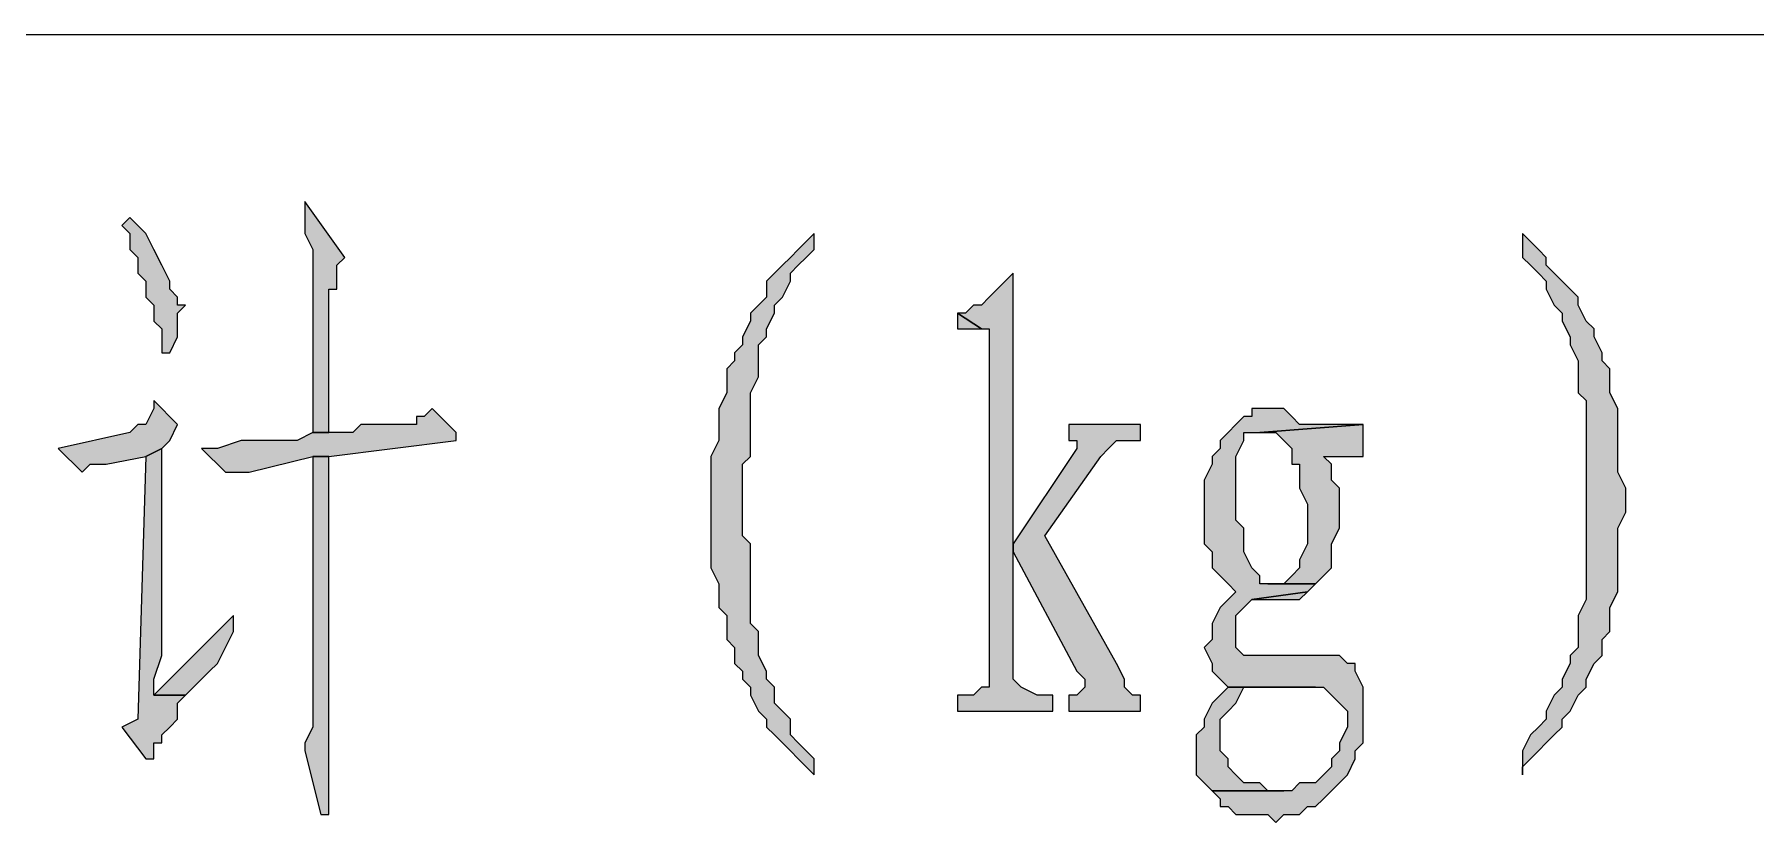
# Model space of a CAD drawing. Header units: millimetres. Extents: x 24 to 410, y 10 to 282.
# Drawn here: x 303.4 to 312.56, y 128.91 to 133.1 of the extents above; entities that cross this region are included whole.
import ezdxf

# ---------------------------------------------------------------- set-up
doc = ezdxf.new("R2010")
doc.units = ezdxf.units.MM

msp = doc.modelspace()

# ---------------------------------------------------------------- hatches: boundary and pattern name
h = msp.add_hatch(color=7)
h.dxf.hatch_style = 2
h.paths.add_polyline_path([(304.842333, 132.207), (304.842333, 132.037667), (304.884667, 131.953), (304.884667, 130.979333), (304.969333, 130.979333), (304.969333, 131.106333), (304.969333, 131.191), (304.969333, 131.741333), (305.011667, 131.741333), (305.011667, 131.868333), (305.054, 131.910667)])
h = msp.add_hatch(color=7)
h.dxf.hatch_style = 2
h.paths.add_polyline_path([(303.911, 132.122333), (303.868667, 132.08), (303.911, 132.037667), (303.911, 131.953), (303.953333, 131.910667), (303.953333, 131.826), (303.995667, 131.783667), (303.995667, 131.699), (304.038, 131.656667), (304.038, 131.572), (304.080333, 131.529667), (304.080333, 131.402667), (304.122667, 131.402667), (304.165, 131.487333), (304.165, 131.614333), (304.207333, 131.656667), (304.165, 131.656667), (304.165, 131.699), (304.122667, 131.741333), (304.122667, 131.783667), (304.080333, 131.868333), (304.038, 131.953), (303.995667, 132.037667)])
h = msp.add_hatch(color=7)
h.dxf.hatch_style = 2
h.paths.add_polyline_path([(307.551667, 132.037667), (307.509333, 131.995333), (307.467, 131.953), (307.424667, 131.910667), (307.382333, 131.868333), (307.34, 131.826), (307.297667, 131.783667), (307.297667, 131.699), (307.255333, 131.656667), (307.213, 131.614333), (307.213, 131.572), (307.170667, 131.487333), (307.170667, 131.445), (307.128333, 131.402667), (307.128333, 131.360333), (307.086, 131.318), (307.086, 131.191), (307.043667, 131.106333), (307.043667, 130.937), (307.001333, 130.852333), (307.001333, 130.725333), (307.001333, 130.640667), (307.001333, 130.259667), (307.043667, 130.175), (307.043667, 130.048), (307.086, 130.005667), (307.086, 129.878667), (307.128333, 129.836333), (307.128333, 129.751667), (307.170667, 129.709333), (307.170667, 129.667), (307.213, 129.624667), (307.213, 129.582333), (307.255333, 129.497667), (307.297667, 129.455333), (307.297667, 129.413), (307.34, 129.370667), (307.382333, 129.328333), (307.424667, 129.286), (307.467, 129.243667), (307.509333, 129.201333), (307.551667, 129.159), (307.551667, 129.243667), (307.509333, 129.286), (307.467, 129.328333), (307.424667, 129.370667), (307.424667, 129.455333), (307.382333, 129.497667), (307.34, 129.54), (307.34, 129.624667), (307.297667, 129.667), (307.297667, 129.709333), (307.255333, 129.794), (307.255333, 129.921), (307.213, 129.963333), (307.213, 130.386667), (307.170667, 130.429), (307.170667, 130.81), (307.213, 130.852333), (307.213, 131.191), (307.255333, 131.275667), (307.255333, 131.445), (307.297667, 131.487333), (307.297667, 131.529667), (307.34, 131.614333), (307.34, 131.656667), (307.382333, 131.699), (307.424667, 131.783667), (307.424667, 131.826), (307.467, 131.868333), (307.509333, 131.910667), (307.551667, 131.953)])
h = msp.add_hatch(color=7)
h.dxf.hatch_style = 2
h.paths.add_polyline_path([(311.319333, 132.037667), (311.319333, 131.910667), (311.361667, 131.868333), (311.404, 131.826), (311.446333, 131.783667), (311.446333, 131.741333), (311.488667, 131.656667), (311.531, 131.614333), (311.531, 131.572), (311.573333, 131.487333), (311.573333, 131.445), (311.615667, 131.360333), (311.615667, 131.191), (311.658, 131.148667), (311.658, 130.598333), (311.658, 130.513667), (311.658, 130.090333), (311.615667, 130.005667), (311.615667, 129.836333), (311.573333, 129.794), (311.573333, 129.751667), (311.531, 129.667), (311.531, 129.624667), (311.488667, 129.582333), (311.446333, 129.497667), (311.446333, 129.455333), (311.404, 129.413), (311.361667, 129.370667), (311.319333, 129.286), (311.319333, 129.159), (311.319333, 129.201333), (311.361667, 129.243667), (311.404, 129.286), (311.446333, 129.328333), (311.488667, 129.370667), (311.531, 129.413), (311.531, 129.455333), (311.573333, 129.497667), (311.615667, 129.582333), (311.658, 129.624667), (311.658, 129.667), (311.700333, 129.751667), (311.742667, 129.794), (311.742667, 129.878667), (311.785, 129.921), (311.785, 130.048), (311.827333, 130.132667), (311.827333, 130.471333), (311.869667, 130.556), (311.869667, 130.683), (311.827333, 130.767667), (311.827333, 131.106333), (311.785, 131.191), (311.785, 131.318), (311.742667, 131.360333), (311.742667, 131.402667), (311.700333, 131.487333), (311.700333, 131.529667), (311.658, 131.572), (311.615667, 131.656667), (311.615667, 131.699), (311.573333, 131.741333), (311.531, 131.783667), (311.488667, 131.826), (311.446333, 131.868333), (311.446333, 131.910667), (311.404, 131.953), (311.361667, 131.995333)])
h = msp.add_hatch(color=7)
h.dxf.hatch_style = 2
h.paths.add_polyline_path([(308.61, 131.826), (308.567667, 131.783667), (308.525333, 131.741333), (308.483, 131.699), (308.440667, 131.656667), (308.398333, 131.656667), (308.356, 131.614333), (308.313667, 131.614333), (308.440667, 131.529667), (308.483, 131.529667), (308.483, 131.487333), (308.483, 129.624667), (308.440667, 129.624667), (308.398333, 129.582333), (308.313667, 129.582333), (308.313667, 129.497667), (308.821667, 129.497667), (308.821667, 129.582333), (308.737, 129.582333), (308.652333, 129.624667), (308.61, 129.667)])
h = msp.add_hatch(color=7)
h.dxf.hatch_style = 2
h.paths.add_polyline_path([(308.313667, 131.614333), (308.313667, 131.529667), (308.356, 131.529667), (308.440667, 131.529667)])
h = msp.add_hatch(color=7)
h.dxf.hatch_style = 2
h.paths.add_polyline_path([(304.038, 131.148667), (304.038, 131.106333), (303.995667, 131.021667), (303.953333, 131.021667), (303.911, 130.979333), (303.53, 130.894667), (303.657, 130.767667), (303.699333, 130.81), (303.784, 130.81), (303.995667, 130.852333), (304.080333, 130.894667), (304.122667, 130.937), (304.165, 131.021667)])
h = msp.add_hatch(color=7)
h.dxf.hatch_style = 2
h.paths.add_polyline_path([(305.519667, 131.106333), (305.477333, 131.064), (305.435, 131.064), (305.435, 131.021667), (305.138667, 131.021667), (305.096333, 130.979333), (304.884667, 130.979333), (304.8, 130.937), (304.503667, 130.937), (304.376667, 130.894667), (304.292, 130.894667), (304.419, 130.767667), (304.546, 130.767667), (304.884667, 130.852333), (304.969333, 130.852333), (305.646667, 130.937), (305.646667, 130.979333)])
h = msp.add_hatch(color=7)
h.dxf.hatch_style = 2
h.paths.add_polyline_path([(310.007, 131.106333), (309.88, 131.106333), (309.88, 131.064), (309.837667, 131.064), (309.795333, 131.021667), (309.753, 130.979333), (309.710667, 130.937), (309.710667, 130.894667), (309.668333, 130.852333), (309.668333, 130.81), (309.626, 130.725333), (309.626, 130.386667), (309.668333, 130.344333), (309.668333, 130.259667), (309.710667, 130.217333), (309.753, 130.175), (309.795333, 130.132667), (309.753, 130.090333), (309.710667, 130.048), (309.668333, 129.963333), (309.668333, 129.921), (309.668333, 129.878667), (309.626, 129.836333), (309.668333, 129.751667), (309.668333, 129.709333), (309.710667, 129.667), (309.753, 129.624667), (310.261, 129.624667), (310.303333, 129.582333), (310.345667, 129.54), (310.388, 129.497667), (310.388, 129.413), (310.345667, 129.328333), (310.345667, 129.286), (310.303333, 129.243667), (310.303333, 129.201333), (310.261, 129.159), (310.218667, 129.116667), (310.134, 129.116667), (310.091667, 129.074333), (309.668333, 129.074333), (309.710667, 129.032), (309.710667, 128.989667), (309.753, 128.989667), (309.795333, 128.947333), (309.964667, 128.947333), (310.007, 128.905), (310.049333, 128.947333), (310.134, 128.947333), (310.176333, 128.989667), (310.218667, 128.989667), (310.261, 129.032), (310.303333, 129.074333), (310.345667, 129.116667), (310.388, 129.159), (310.430333, 129.243667), (310.430333, 129.286), (310.472667, 129.328333), (310.472667, 129.624667), (310.430333, 129.709333), (310.430333, 129.751667), (310.388, 129.751667), (310.345667, 129.794), (309.837667, 129.794), (309.795333, 129.836333), (309.795333, 130.005667), (309.837667, 130.048), (309.88, 130.090333), (310.176333, 130.132667), (310.218667, 130.175), (309.922333, 130.175), (309.922333, 130.217333), (309.88, 130.259667), (309.837667, 130.344333), (309.837667, 130.471333), (309.795333, 130.513667), (309.795333, 130.852333), (309.837667, 130.937), (309.837667, 130.979333), (309.88, 130.979333), (309.922333, 130.979333), (310.472667, 131.021667), (310.134, 131.021667), (310.091667, 131.064), (310.049333, 131.106333)])
h = msp.add_hatch(color=7)
h.dxf.hatch_style = 2
h.paths.add_polyline_path([(309.287333, 131.021667), (308.906333, 131.021667), (308.906333, 130.937), (308.948667, 130.937), (308.948667, 130.894667), (308.61, 130.386667), (308.61, 130.344333), (308.948667, 129.709333), (308.991, 129.667), (308.991, 129.624667), (308.948667, 129.582333), (308.906333, 129.582333), (308.906333, 129.497667), (309.287333, 129.497667), (309.287333, 129.582333), (309.245, 129.582333), (309.202667, 129.624667), (309.202667, 129.667), (309.160333, 129.751667), (308.779333, 130.429), (309.075667, 130.852333), (309.118, 130.894667), (309.160333, 130.937), (309.287333, 130.937)])
h = msp.add_hatch(color=7)
h.dxf.hatch_style = 2
h.paths.add_polyline_path([(310.472667, 131.021667), (309.922333, 130.979333), (310.007, 130.979333), (310.049333, 130.937), (310.091667, 130.894667), (310.091667, 130.81), (310.134, 130.81), (310.134, 130.683), (310.176333, 130.598333), (310.176333, 130.386667), (310.134, 130.302), (310.134, 130.259667), (310.091667, 130.217333), (310.049333, 130.175), (309.964667, 130.175), (310.218667, 130.175), (310.261, 130.217333), (310.303333, 130.259667), (310.303333, 130.386667), (310.345667, 130.471333), (310.345667, 130.683), (310.303333, 130.725333), (310.303333, 130.81), (310.261, 130.852333), (310.472667, 130.852333)])
h = msp.add_hatch(color=7)
h.dxf.hatch_style = 2
h.paths.add_polyline_path([(304.080333, 130.894667), (303.995667, 130.852333), (303.953333, 129.455333), (303.868667, 129.413), (303.995667, 129.243667), (304.038, 129.243667), (304.038, 129.286), (304.038, 129.328333), (304.080333, 129.328333), (304.080333, 129.370667), (304.122667, 129.413), (304.165, 129.455333), (304.165, 129.54), (304.207333, 129.582333), (304.038, 129.582333), (304.038, 129.667), (304.080333, 129.794), (304.080333, 130.513667), (304.080333, 130.556)])
h = msp.add_hatch(color=7)
h.dxf.hatch_style = 2
h.paths.add_polyline_path([(304.969333, 130.852333), (304.884667, 130.852333), (304.884667, 130.767667), (304.884667, 129.413), (304.842333, 129.328333), (304.842333, 129.286), (304.927, 128.947333), (304.969333, 128.947333)])
h = msp.add_hatch(color=7)
h.dxf.hatch_style = 2
h.paths.add_polyline_path([(310.176333, 130.132667), (309.88, 130.090333), (310.134, 130.090333)])
h = msp.add_hatch(color=7)
h.dxf.hatch_style = 2
h.paths.add_polyline_path([(304.461333, 130.005667), (304.038, 129.582333), (304.207333, 129.582333), (304.249667, 129.624667), (304.334333, 129.709333), (304.376667, 129.751667), (304.419, 129.836333), (304.461333, 129.921)])
h = msp.add_hatch(color=7)
h.dxf.hatch_style = 2
h.paths.add_polyline_path([(309.753, 129.624667), (309.710667, 129.582333), (309.668333, 129.54), (309.626, 129.455333), (309.626, 129.413), (309.583667, 129.370667), (309.583667, 129.159), (309.626, 129.116667), (309.668333, 129.074333), (310.049333, 129.074333), (309.964667, 129.074333), (309.922333, 129.116667), (309.837667, 129.116667), (309.795333, 129.159), (309.753, 129.201333), (309.753, 129.243667), (309.710667, 129.286), (309.710667, 129.455333), (309.753, 129.497667), (309.795333, 129.54), (309.837667, 129.624667), (310.218667, 129.624667)])

# ---------------------------------------------------------------- linework, layer by layer
at = {"color": 7, "lineweight": 0}
msp.add_lwpolyline([(249.047, 133.096), (377.063, 133.096)], dxfattribs=at)
for points in [[(304.842333, 132.207), (304.842333, 132.037667), (304.884667, 131.953), (304.884667, 130.979333), (304.969333, 130.979333), (304.969333, 131.106333), (304.969333, 131.191), (304.969333, 131.741333), (305.011667, 131.741333), (305.011667, 131.868333), (305.054, 131.910667)], [(303.911, 132.122333), (303.868667, 132.08), (303.911, 132.037667), (303.911, 131.953), (303.953333, 131.910667), (303.953333, 131.826), (303.995667, 131.783667), (303.995667, 131.699), (304.038, 131.656667), (304.038, 131.572), (304.080333, 131.529667), (304.080333, 131.402667), (304.122667, 131.402667), (304.165, 131.487333), (304.165, 131.614333), (304.207333, 131.656667), (304.165, 131.656667), (304.165, 131.699), (304.122667, 131.741333), (304.122667, 131.783667), (304.080333, 131.868333), (304.038, 131.953), (303.995667, 132.037667)], [(307.551667, 132.037667), (307.509333, 131.995333), (307.467, 131.953), (307.424667, 131.910667), (307.382333, 131.868333), (307.34, 131.826), (307.297667, 131.783667), (307.297667, 131.699), (307.255333, 131.656667), (307.213, 131.614333), (307.213, 131.572), (307.170667, 131.487333), (307.170667, 131.445), (307.128333, 131.402667), (307.128333, 131.360333), (307.086, 131.318), (307.086, 131.191), (307.043667, 131.106333), (307.043667, 130.937), (307.001333, 130.852333), (307.001333, 130.725333), (307.001333, 130.640667), (307.001333, 130.259667), (307.043667, 130.175), (307.043667, 130.048), (307.086, 130.005667), (307.086, 129.878667), (307.128333, 129.836333), (307.128333, 129.751667), (307.170667, 129.709333), (307.170667, 129.667), (307.213, 129.624667), (307.213, 129.582333), (307.255333, 129.497667), (307.297667, 129.455333), (307.297667, 129.413), (307.34, 129.370667), (307.382333, 129.328333), (307.424667, 129.286), (307.467, 129.243667), (307.509333, 129.201333), (307.551667, 129.159), (307.551667, 129.243667), (307.509333, 129.286), (307.467, 129.328333), (307.424667, 129.370667), (307.424667, 129.455333), (307.382333, 129.497667), (307.34, 129.54), (307.34, 129.624667), (307.297667, 129.667), (307.297667, 129.709333), (307.255333, 129.794), (307.255333, 129.921), (307.213, 129.963333), (307.213, 130.386667), (307.170667, 130.429), (307.170667, 130.81), (307.213, 130.852333), (307.213, 131.191), (307.255333, 131.275667), (307.255333, 131.445), (307.297667, 131.487333), (307.297667, 131.529667), (307.34, 131.614333), (307.34, 131.656667), (307.382333, 131.699), (307.424667, 131.783667), (307.424667, 131.826), (307.467, 131.868333), (307.509333, 131.910667), (307.551667, 131.953)], [(311.319333, 132.037667), (311.319333, 131.910667), (311.361667, 131.868333), (311.404, 131.826), (311.446333, 131.783667), (311.446333, 131.741333), (311.488667, 131.656667), (311.531, 131.614333), (311.531, 131.572), (311.573333, 131.487333), (311.573333, 131.445), (311.615667, 131.360333), (311.615667, 131.191), (311.658, 131.148667), (311.658, 130.598333), (311.658, 130.513667), (311.658, 130.090333), (311.615667, 130.005667), (311.615667, 129.836333), (311.573333, 129.794), (311.573333, 129.751667), (311.531, 129.667), (311.531, 129.624667), (311.488667, 129.582333), (311.446333, 129.497667), (311.446333, 129.455333), (311.404, 129.413), (311.361667, 129.370667), (311.319333, 129.286), (311.319333, 129.159), (311.319333, 129.201333), (311.361667, 129.243667), (311.404, 129.286), (311.446333, 129.328333), (311.488667, 129.370667), (311.531, 129.413), (311.531, 129.455333), (311.573333, 129.497667), (311.615667, 129.582333), (311.658, 129.624667), (311.658, 129.667), (311.700333, 129.751667), (311.742667, 129.794), (311.742667, 129.878667), (311.785, 129.921), (311.785, 130.048), (311.827333, 130.132667), (311.827333, 130.471333), (311.869667, 130.556), (311.869667, 130.683), (311.827333, 130.767667), (311.827333, 131.106333), (311.785, 131.191), (311.785, 131.318), (311.742667, 131.360333), (311.742667, 131.402667), (311.700333, 131.487333), (311.700333, 131.529667), (311.658, 131.572), (311.615667, 131.656667), (311.615667, 131.699), (311.573333, 131.741333), (311.531, 131.783667), (311.488667, 131.826), (311.446333, 131.868333), (311.446333, 131.910667), (311.404, 131.953), (311.361667, 131.995333)], [(308.61, 131.826), (308.567667, 131.783667), (308.525333, 131.741333), (308.483, 131.699), (308.440667, 131.656667), (308.398333, 131.656667), (308.356, 131.614333), (308.313667, 131.614333), (308.440667, 131.529667), (308.483, 131.529667), (308.483, 131.487333), (308.483, 129.624667), (308.440667, 129.624667), (308.398333, 129.582333), (308.313667, 129.582333), (308.313667, 129.497667), (308.821667, 129.497667), (308.821667, 129.582333), (308.737, 129.582333), (308.652333, 129.624667), (308.61, 129.667)], [(308.313667, 131.614333), (308.313667, 131.529667), (308.356, 131.529667), (308.440667, 131.529667)], [(304.038, 131.148667), (304.038, 131.106333), (303.995667, 131.021667), (303.953333, 131.021667), (303.911, 130.979333), (303.53, 130.894667), (303.657, 130.767667), (303.699333, 130.81), (303.784, 130.81), (303.995667, 130.852333), (304.080333, 130.894667), (304.122667, 130.937), (304.165, 131.021667)], [(305.519667, 131.106333), (305.477333, 131.064), (305.435, 131.064), (305.435, 131.021667), (305.138667, 131.021667), (305.096333, 130.979333), (304.884667, 130.979333), (304.8, 130.937), (304.503667, 130.937), (304.376667, 130.894667), (304.292, 130.894667), (304.419, 130.767667), (304.546, 130.767667), (304.884667, 130.852333), (304.969333, 130.852333), (305.646667, 130.937), (305.646667, 130.979333)], [(310.007, 131.106333), (309.88, 131.106333), (309.88, 131.064), (309.837667, 131.064), (309.795333, 131.021667), (309.753, 130.979333), (309.710667, 130.937), (309.710667, 130.894667), (309.668333, 130.852333), (309.668333, 130.81), (309.626, 130.725333), (309.626, 130.386667), (309.668333, 130.344333), (309.668333, 130.259667), (309.710667, 130.217333), (309.753, 130.175), (309.795333, 130.132667), (309.753, 130.090333), (309.710667, 130.048), (309.668333, 129.963333), (309.668333, 129.921), (309.668333, 129.878667), (309.626, 129.836333), (309.668333, 129.751667), (309.668333, 129.709333), (309.710667, 129.667), (309.753, 129.624667), (310.261, 129.624667), (310.303333, 129.582333), (310.345667, 129.54), (310.388, 129.497667), (310.388, 129.413), (310.345667, 129.328333), (310.345667, 129.286), (310.303333, 129.243667), (310.303333, 129.201333), (310.261, 129.159), (310.218667, 129.116667), (310.134, 129.116667), (310.091667, 129.074333), (309.668333, 129.074333), (309.710667, 129.032), (309.710667, 128.989667), (309.753, 128.989667), (309.795333, 128.947333), (309.964667, 128.947333), (310.007, 128.905), (310.049333, 128.947333), (310.134, 128.947333), (310.176333, 128.989667), (310.218667, 128.989667), (310.261, 129.032), (310.303333, 129.074333), (310.345667, 129.116667), (310.388, 129.159), (310.430333, 129.243667), (310.430333, 129.286), (310.472667, 129.328333), (310.472667, 129.624667), (310.430333, 129.709333), (310.430333, 129.751667), (310.388, 129.751667), (310.345667, 129.794), (309.837667, 129.794), (309.795333, 129.836333), (309.795333, 130.005667), (309.837667, 130.048), (309.88, 130.090333), (310.176333, 130.132667), (310.218667, 130.175), (309.922333, 130.175), (309.922333, 130.217333), (309.88, 130.259667), (309.837667, 130.344333), (309.837667, 130.471333), (309.795333, 130.513667), (309.795333, 130.852333), (309.837667, 130.937), (309.837667, 130.979333), (309.88, 130.979333), (309.922333, 130.979333), (310.472667, 131.021667), (310.134, 131.021667), (310.091667, 131.064), (310.049333, 131.106333)], [(309.287333, 131.021667), (308.906333, 131.021667), (308.906333, 130.937), (308.948667, 130.937), (308.948667, 130.894667), (308.61, 130.386667), (308.61, 130.344333), (308.948667, 129.709333), (308.991, 129.667), (308.991, 129.624667), (308.948667, 129.582333), (308.906333, 129.582333), (308.906333, 129.497667), (309.287333, 129.497667), (309.287333, 129.582333), (309.245, 129.582333), (309.202667, 129.624667), (309.202667, 129.667), (309.160333, 129.751667), (308.779333, 130.429), (309.075667, 130.852333), (309.118, 130.894667), (309.160333, 130.937), (309.287333, 130.937)], [(310.472667, 131.021667), (309.922333, 130.979333), (310.007, 130.979333), (310.049333, 130.937), (310.091667, 130.894667), (310.091667, 130.81), (310.134, 130.81), (310.134, 130.683), (310.176333, 130.598333), (310.176333, 130.386667), (310.134, 130.302), (310.134, 130.259667), (310.091667, 130.217333), (310.049333, 130.175), (309.964667, 130.175), (310.218667, 130.175), (310.261, 130.217333), (310.303333, 130.259667), (310.303333, 130.386667), (310.345667, 130.471333), (310.345667, 130.683), (310.303333, 130.725333), (310.303333, 130.81), (310.261, 130.852333), (310.472667, 130.852333)], [(304.080333, 130.894667), (303.995667, 130.852333), (303.953333, 129.455333), (303.868667, 129.413), (303.995667, 129.243667), (304.038, 129.243667), (304.038, 129.286), (304.038, 129.328333), (304.080333, 129.328333), (304.080333, 129.370667), (304.122667, 129.413), (304.165, 129.455333), (304.165, 129.54), (304.207333, 129.582333), (304.038, 129.582333), (304.038, 129.667), (304.080333, 129.794), (304.080333, 130.513667), (304.080333, 130.556)], [(304.969333, 130.852333), (304.884667, 130.852333), (304.884667, 130.767667), (304.884667, 129.413), (304.842333, 129.328333), (304.842333, 129.286), (304.927, 128.947333), (304.969333, 128.947333)], [(310.176333, 130.132667), (309.88, 130.090333), (310.134, 130.090333)], [(304.461333, 130.005667), (304.038, 129.582333), (304.207333, 129.582333), (304.249667, 129.624667), (304.334333, 129.709333), (304.376667, 129.751667), (304.419, 129.836333), (304.461333, 129.921)], [(309.753, 129.624667), (309.710667, 129.582333), (309.668333, 129.54), (309.626, 129.455333), (309.626, 129.413), (309.583667, 129.370667), (309.583667, 129.159), (309.626, 129.116667), (309.668333, 129.074333), (310.049333, 129.074333), (309.964667, 129.074333), (309.922333, 129.116667), (309.837667, 129.116667), (309.795333, 129.159), (309.753, 129.201333), (309.753, 129.243667), (309.710667, 129.286), (309.710667, 129.455333), (309.753, 129.497667), (309.795333, 129.54), (309.837667, 129.624667), (310.218667, 129.624667)]]:
    msp.add_lwpolyline(points, close=True, dxfattribs=at)

doc.saveas('drawing.dxf')
